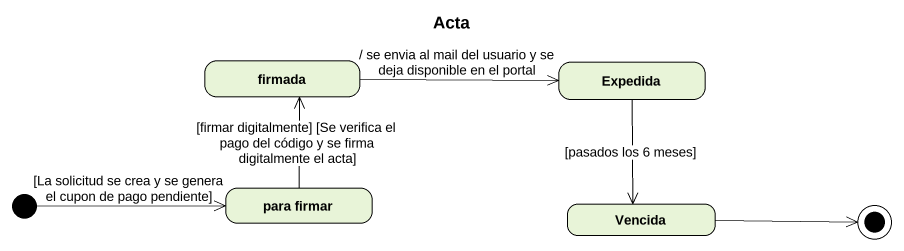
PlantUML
@startuml
title Acta
hide empty description
state firmada
state Expedida
state "para firmar" as para_firmar
state Vencida
[*] -right-> para_firmar : [La solicitud se crea y se genera el cupon de pago pendiente]
firmada -right-> Expedida : / se envia al mail del usuario y se deja disponible en el portal
Expedida --> Vencida : [pasados los 6 meses]
para_firmar -up-> firmada : [firmar digitalmente] [Se verifica el pago del código y se firma digitalmente el acta]
Vencida -right-> [*]
@enduml
